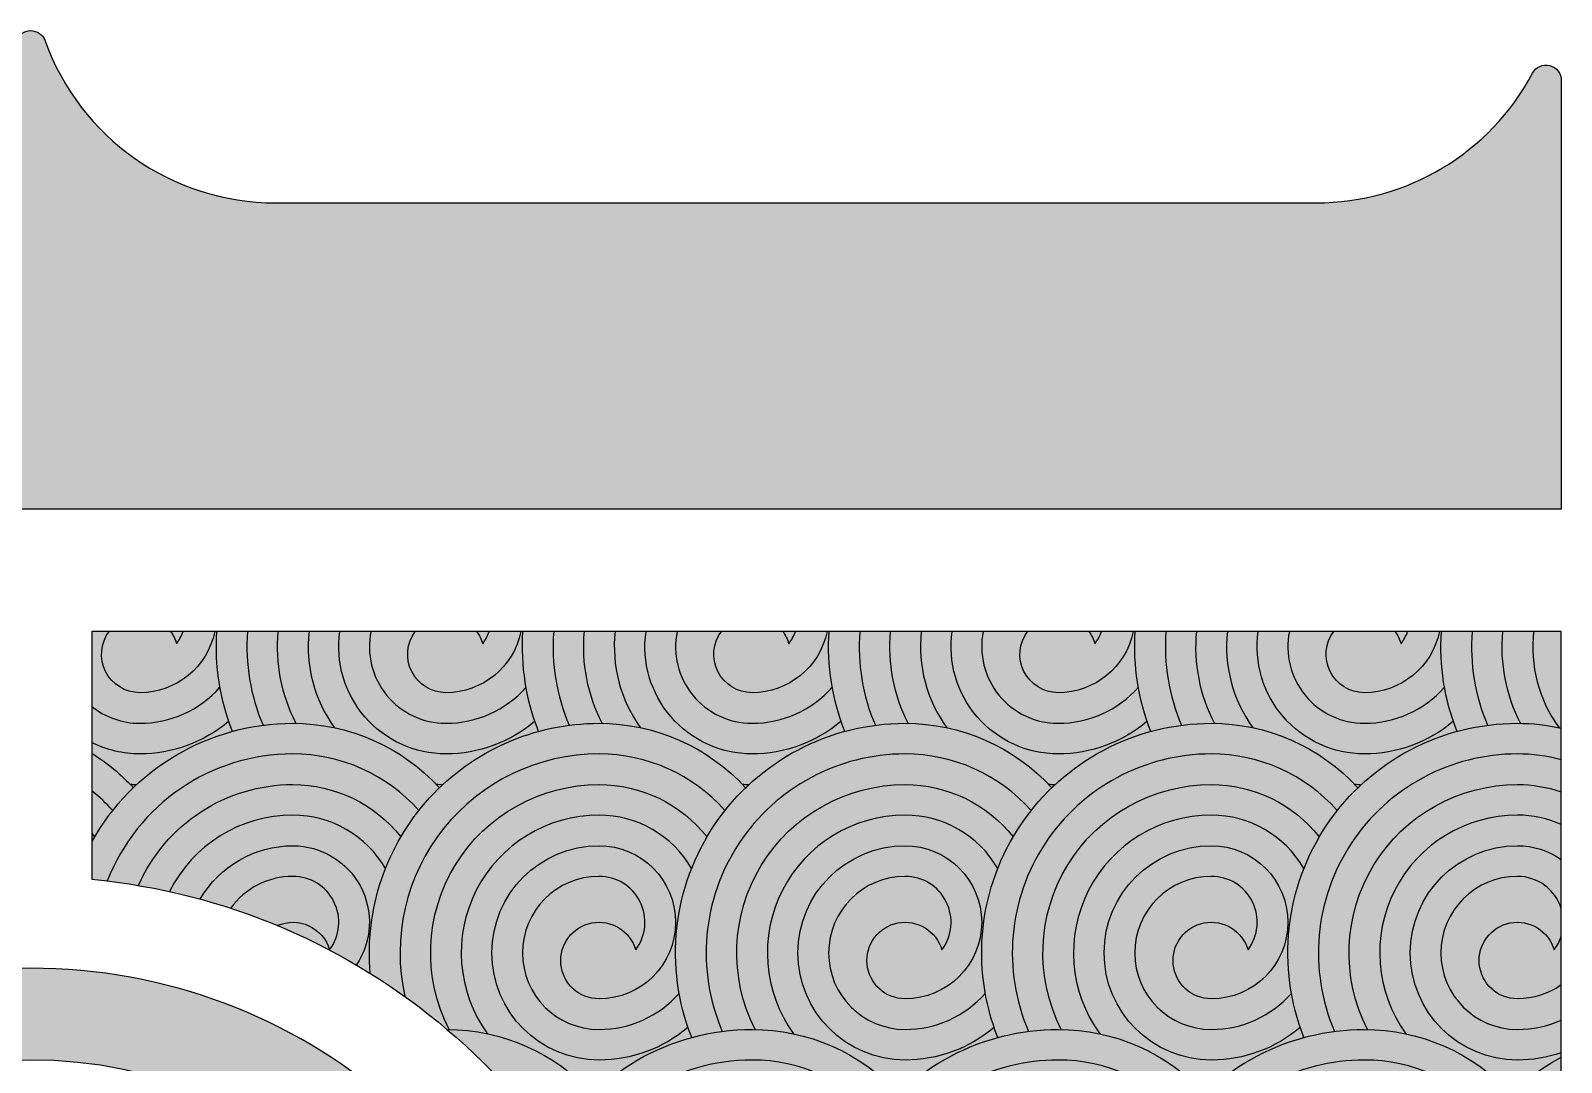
# Model space of a CAD drawing. Extents: x 46226 to 52544, y 29429 to 32275.
# Drawn here: x 46727 to 47227, y 31558 to 31895 of the extents above; entities that cross this region are included whole.
import ezdxf

# ---------------------------------------------------------------- set-up
doc = ezdxf.new("R2010")
doc.units = 0
doc.header["$LTSCALE"] = 1000
doc.header["$MEASUREMENT"] = 0

# ---------------------------------------------------------------- blocks, each defined once
blk = doc.blocks.new('dmgyxywl')
h = blk.add_hatch(color=42)
h.dxf.hatch_style = 1
edge = h.paths.add_edge_path()
edge.add_line((520, -24.48533154930192), (520, -36.29981063180094))
edge.add_arc((535.6627537302265, -5.000000000003638), 35, 243.4161362098932, 270.0000000000059)
edge.add_arc((535.6627537302338, 4.999999999996362), 44.9999999999965, 269.9999999999907, 310.231549833652)
edge.add_arc((635.6627537302193, -5.000000000043656), 74.99999999997992, 190.1626203549432, 198.9492762169941, ccw=False)
edge.add_arc((535.6627537302411, 4.999999999992724), 34.99999999999623, 270, 318.40924023331496, ccw=False)
edge.add_arc((535.6627537302338, -5.000000000003638), 25, 231.2068855710605, 270, ccw=False)
edge = h.paths.add_edge_path()
edge.add_line((545.6627537302338, 0), (525.6627537302338, 0))
edge.add_arc((535.6627537302265, -7.499999999996362), 12.5000000000043, 143.1301023541493, 270)
edge.add_arc((535.6627537302193, 4.999999999992724), 24.99999999999898, 270.0000000000167, 348.4630409672036)
edge.add_line((560.157651158057, 0), (549.8048893539599, 3.637978807091713e-12))
edge.add_arc((535.662753730212, 4.999999999970896), 15.0000000000072, 323.1301023542727, 340.5287793656488, ccw=False)
edge.add_arc((535.6627537302265, -7.499999999996362), 12.5000000000043, 16.26020470825459, 36.86989764581067)
edge = h.paths.add_edge_path()
edge.add_line((470.8553467461461, 0), (460.8296059947534, 0))
edge.add_arc((535.6627537302411, -5.000000000010914), 75.00000000000769, 176.1774462707178, 201.6246339271362)
edge.add_arc((485.6627537302338, -105.0000000000109), 75.00000000000679, 97.45561070894001, 105.2452637187024, ccw=False)
edge.add_arc((535.6627537302265, -5.000000000003638), 65.00000000000031, 175.5882742142268, 203.2267108443493, ccw=False)
h = blk.add_hatch(color=42)
h.dxf.hatch_style = 1
edge = h.paths.add_edge_path()
edge.add_line((570.8553467461461, 0), (560.8296059947534, 0))
edge.add_arc((635.6627537302411, -5.000000000010914), 75.00000000000769, 176.1774462707178, 201.6246339271362)
edge.add_arc((585.6627537302338, -105.0000000000109), 75.00000000000679, 97.45561070894001, 105.2452637187024, ccw=False)
edge.add_arc((635.6627537302265, -5.000000000003638), 65.00000000000031, 175.5882742142268, 203.2267108443493, ccw=False)
edge = h.paths.add_edge_path()
edge.add_line((590.9413941802413, 0), (580.8904979797153, 0))
edge.add_arc((635.6627537302193, -4.999999999992724), 54.99999999998902, 174.7840914295523, 207.0449473588073)
edge.add_arc((585.6627537302338, -95.00000000001091), 65.00000000000489, 77.9378990770116, 89.10593422333181, ccw=False)
edge.add_arc((635.6627537302338, -5.000000000003638), 44.99999999999861, 173.6206297915521, 215.9760102486712, ccw=False)
edge = h.paths.add_edge_path()
edge.add_line((611.1678563024034, 0), (601.0217375788488, 0))
edge.add_arc((635.6627537302265, -5.000000000003638), 35, 171.7867892982619, 270.000000000006)
edge.add_arc((635.6627537302338, 4.999999999996362), 44.9999999999965, 269.9999999999907, 310.231549833652)
edge.add_arc((735.6627537302193, -5.000000000043656), 74.99999999997992, 190.1626203549432, 198.9492762169941, ccw=False)
edge.add_arc((635.6627537302411, 4.999999999992724), 34.99999999999623, 270, 318.40924023331496, ccw=False)
edge.add_arc((635.6627537302338, -5.000000000003638), 25, 168.4630409671591, 270, ccw=False)
edge = h.paths.add_edge_path()
edge.add_line((645.6627537302338, 0), (625.6627537302411, 0))
edge.add_arc((635.6627537302265, -7.499999999996362), 12.5000000000043, 143.1301023541293, 270)
edge.add_arc((635.6627537302193, 4.999999999992724), 24.99999999999898, 270.0000000000167, 348.4630409672036)
edge.add_line((660.157651158057, 0), (649.8048893539599, 3.637978807091713e-12))
edge.add_arc((635.6627537302193, 4.999999999967258), 14.99999999999927, 323.1301023542672, 340.52877936565267, ccw=False)
edge.add_arc((635.6627537302265, -7.499999999996362), 12.5000000000043, 16.26020470825459, 36.86989764581067)
h = blk.add_hatch(color=42)
h.dxf.hatch_style = 1
edge = h.paths.add_edge_path()
edge.add_line((670.8553467461461, 0), (660.8296059947534, 0))
edge.add_arc((735.6627537302411, -5.000000000010914), 75.00000000000769, 176.1774462707178, 201.6246339271362)
edge.add_arc((685.6627537302338, -105.0000000000109), 75.00000000000679, 97.45561070894001, 105.2452637187024, ccw=False)
edge.add_arc((735.6627537302265, -5.000000000003638), 65.00000000000031, 175.5882742142268, 203.2267108443493, ccw=False)
edge = h.paths.add_edge_path()
edge.add_line((690.9413941802413, 0), (680.8904979797153, 0))
edge.add_arc((735.6627537302193, -4.999999999992724), 54.99999999998902, 174.7840914295523, 207.0449473588073)
edge.add_arc((685.6627537302338, -95.00000000001091), 65.00000000000489, 77.9378990770116, 89.10593422333181, ccw=False)
edge.add_arc((735.6627537302338, -5.000000000003638), 44.99999999999861, 173.6206297915521, 215.9760102486712, ccw=False)
edge = h.paths.add_edge_path()
edge.add_line((711.1678563024034, 0), (701.0217375788488, 0))
edge.add_arc((735.6627537302265, -5.000000000003638), 35, 171.7867892982619, 270.000000000006)
edge.add_arc((735.6627537302338, 4.999999999996362), 44.9999999999965, 269.9999999999907, 310.231549833652)
edge.add_arc((835.6627537302193, -5.000000000043656), 74.99999999997992, 190.1626203549432, 198.9492762169941, ccw=False)
edge.add_arc((735.6627537302411, 4.999999999992724), 34.99999999999623, 270, 318.40924023331496, ccw=False)
edge.add_arc((735.6627537302338, -5.000000000003638), 25, 168.4630409671591, 270, ccw=False)
edge = h.paths.add_edge_path()
edge.add_line((745.6627537302338, 0), (725.662753730292, 0))
edge.add_arc((735.6627537302265, -7.499999999996362), 12.5000000000043, 143.1301023539893, 270)
edge.add_arc((735.6627537302193, 4.999999999992724), 24.99999999999898, 270.0000000000167, 348.4630409672036)
edge.add_line((760.157651158057, 0), (749.8048893539599, 3.637978807091713e-12))
edge.add_arc((735.662753730212, 4.999999999970896), 15.0000000000072, 323.1301023542727, 340.5287793656488, ccw=False)
edge.add_arc((735.6627537302265, -7.499999999996362), 12.5000000000043, 16.26020470825459, 36.86989764581067)
h = blk.add_hatch(color=42)
h.dxf.hatch_style = 1
edge = h.paths.add_edge_path()
edge.add_line((790.9413941802413, 0), (780.8904979797153, 0))
edge.add_arc((835.6627537302193, -4.999999999992724), 54.99999999998902, 174.7840914295523, 207.0449473588073)
edge.add_arc((785.6627537302338, -95.00000000001091), 65.00000000000489, 77.9378990770116, 89.10593422333181, ccw=False)
edge.add_arc((835.6627537302338, -5.000000000003638), 44.99999999999861, 173.6206297915521, 215.9760102486712, ccw=False)
edge = h.paths.add_edge_path()
edge.add_line((770.8553467461461, 0), (760.8296059947534, 0))
edge.add_arc((835.6627537302411, -5.000000000010914), 75.00000000000769, 176.1774462707178, 201.6246339271362)
edge.add_arc((785.6627537302338, -105.0000000000109), 75.00000000000679, 97.45561070894001, 105.2452637187024, ccw=False)
edge.add_arc((835.6627537302265, -5.000000000003638), 65.00000000000031, 175.5882742142268, 203.2267108443493, ccw=False)
edge = h.paths.add_edge_path()
edge.add_line((811.1678563024034, 0), (801.0217375788488, 0))
edge.add_arc((835.6627537302265, -5.000000000003638), 35, 171.7867892982619, 270.000000000006)
edge.add_arc((835.6627537302338, 4.999999999996362), 44.9999999999965, 269.9999999999907, 310.231549833652)
edge.add_arc((935.6627537302193, -5.000000000043656), 74.99999999997992, 190.1626203549432, 198.9492762169941, ccw=False)
edge.add_arc((835.6627537302411, 4.999999999992724), 34.99999999999623, 270, 318.40924023331496, ccw=False)
edge.add_arc((835.6627537302338, -5.000000000003638), 25, 168.4630409671591, 270, ccw=False)
edge = h.paths.add_edge_path()
edge.add_line((845.6627537302338, 0), (825.662753730925, 0))
edge.add_arc((835.6627537302265, -7.499999999996362), 12.5000000000043, 143.1301023522483, 270)
edge.add_arc((835.6627537302193, 4.999999999992724), 24.99999999999898, 270.0000000000167, 348.4630409672036)
edge.add_line((860.157651158057, 0), (849.8048893539599, 3.637978807091713e-12))
edge.add_arc((835.662753730212, 4.999999999970896), 15.0000000000072, 323.1301023542727, 340.5287793656488, ccw=False)
edge.add_arc((835.6627537302265, -7.499999999996362), 12.5000000000043, 16.26020470825459, 36.86989764581067)
h = blk.add_hatch(color=42)
h.dxf.hatch_style = 1
edge = h.paths.add_edge_path()
edge.add_line((870.8553467461461, 0), (860.8296059947534, 0))
edge.add_arc((935.6627537302411, -5.000000000010914), 75.00000000000769, 176.1774462707178, 201.6246339271362)
edge.add_arc((885.6627537302338, -105.0000000000109), 75.00000000000679, 97.45561070894001, 105.2452637187024, ccw=False)
edge.add_arc((935.6627537302265, -5.000000000003638), 65.00000000000031, 175.5882742142268, 203.2267108443493, ccw=False)
edge = h.paths.add_edge_path()
edge.add_line((890.9413941802413, 0), (880.8904979797153, 0))
edge.add_arc((935.6627537302193, -4.999999999992724), 54.99999999998902, 174.7840914295523, 207.0449473588073)
edge.add_arc((885.6627537302338, -95.00000000001091), 65.00000000000489, 77.9378990770116, 89.10593422333181, ccw=False)
edge.add_arc((935.6627537302338, -5.000000000003638), 44.99999999999861, 173.6206297915521, 215.9760102486712, ccw=False)
edge = h.paths.add_edge_path()
edge.add_line((911.1678563024034, 0), (901.0217375788561, 0))
edge.add_arc((935.6627537302265, -5.000000000003638), 35, 171.7867892982602, 270.000000000006)
edge.add_arc((935.6627537302338, 4.999999999996362), 44.9999999999965, 269.9999999999907, 310.231549833652)
edge.add_arc((1035.662753730219, -5.000000000043656), 74.99999999997992, 190.1626203549432, 198.9492762169941, ccw=False)
edge.add_arc((935.6627537302411, 4.999999999992724), 34.99999999999623, 270, 318.40924023331496, ccw=False)
edge.add_arc((935.6627537302338, -5.000000000003638), 25, 168.4630409671591, 270, ccw=False)
edge = h.paths.add_edge_path()
edge.add_line((945.6627537302338, 0), (925.6627537302847, 0))
edge.add_arc((935.6627537302265, -7.499999999996362), 12.5000000000043, 143.1301023540092, 270)
edge.add_arc((935.6627537302193, 4.999999999992724), 24.99999999999898, 270.0000000000167, 348.4630409672036)
edge.add_line((960.157651158057, 0), (949.8048893539599, 3.637978807091713e-12))
edge.add_arc((935.662753730212, 4.999999999970896), 15.0000000000072, 323.1301023542727, 340.5287793656488, ccw=False)
edge.add_arc((935.6627537302265, -7.499999999996362), 12.5000000000043, 16.26020470825459, 36.86989764581067)
h = blk.add_hatch(color=42)
h.dxf.hatch_style = 1
edge = h.paths.add_edge_path()
edge.add_line((990.9413941802413, 0), (980.8904979797153, 0))
edge.add_arc((1035.662753730219, -4.999999999992724), 54.99999999998902, 174.7840914295523, 207.0449473588073)
edge.add_arc((985.6627537302338, -95.00000000001091), 65.00000000000489, 77.9378990770116, 89.10593422333181, ccw=False)
edge.add_arc((1035.662753730234, -5.000000000003638), 44.99999999999861, 173.6206297915521, 215.9760102486712, ccw=False)
edge = h.paths.add_edge_path()
edge.add_line((970.8553467461461, 0), (960.8296059947534, 0))
edge.add_arc((1035.662753730241, -5.000000000010914), 75.00000000000769, 176.1774462707178, 201.6246339271362)
edge.add_arc((985.6627537302338, -105.0000000000109), 75.00000000000679, 97.45561070894001, 105.2452637187024, ccw=False)
edge.add_arc((1035.662753730227, -5.000000000003638), 65.00000000000031, 175.5882742142268, 203.2267108443493, ccw=False)
h = blk.add_hatch(color=42)
h.dxf.hatch_style = 1
edge = h.paths.add_edge_path()
edge.add_arc((500.000000008702, -290.0000000057698), 210.0000000000016, 59.55598343426342, 67.43436355439226)
edge.add_arc((585.6627537302193, -107.5), 12.50000000000339, 16.26020470828672, 113.9639789967593, ccw=False)
edge.add_arc((585.6627537302265, -95.00000000000364), 14.99999999999855, 323.130102354156, 449.9999999999721)
edge.add_arc((585.66275372362, -105.0000000034051), 25.00000000340372, 89.99999998484219, 144.3434817684054)
edge.add_arc((499.9999999932406, -289.9999999984757), 209.9999999999798, 71.86912602943794, 74.70694838524285)
edge.add_arc((585.6627537302338, -104.9999999999964), 34.99999999999508, 90.00000000001188, 149.8793717876208, ccw=False)
edge.add_arc((585.6627537302265, -95.00000000000364), 25, -33.92815007306149, 90, ccw=False)
edge = h.paths.add_edge_path()
edge.add_arc((499.999999993197, -289.9999999992251), 210.0000000000016, 77.5226184945448, 80.33331658209609)
edge.add_arc((585.6627537302193, -104.9999999999927), 54.99999999998902, 89.99999999991661, 156.4010558323219, ccw=False)
edge.add_arc((585.6627537302338, -95.00000000001091), 45.00000000000598, 38.34726389134528, 89.99999999991661, ccw=False)
edge.add_arc((685.6627537302629, -105.0000000000146), 75.00000000002514, 149.6295375079852, 158.4161933700318)
edge.add_arc((585.6627537302338, -95.00000000000728), 35.00000000000311, 30.16957349167917, 89.99999999998808)
edge.add_arc((585.6627537302338, -105.0000000000036), 44.99999999999861, 89.99999999999073, 153.5552066962485)
edge = h.paths.add_edge_path()
edge.add_line((520, -68.75910083121562), (520, -80.95455039709486))
edge.add_arc((500.0000000002692, -290.0000000007931), 210.0000000000017, 83.14655482425991, 84.53497620016799, ccw=False)
edge.add_arc((585.6627537302265, -105.0000000000036), 65.00000000000031, 90.00000000001279, 158.8057906727662, ccw=False)
edge.add_arc((585.6627537302265, -95.00000000000728), 55.00000000000279, 41.56798078502362, 90.00000000001518, ccw=False)
edge.add_arc((685.6627537302193, -105.0000000000437), 75.00000000001478, 134.0065524864345, 141.6907281251619, ccw=False)
edge.add_arc((585.6627537302265, -95.00000000000728), 65.00000000000321, 42.53726890509537, 90.00000000011543)
edge.add_arc((585.6627537302411, -105.0000000000109), 75.00000000000769, 90.00000000011117, 151.1046069358906)
h = blk.add_hatch(color=42)
h.dxf.hatch_style = 1
h.paths.add_polyline_path([(685.6627537302993, -50.00000000000364, 0.5602845657230627), (636.6769980177487, -130.0079134930675, -0.04876835376769231), (649.2459174151008, -131.4350909360401, -0.6126568142648919), (685.6627537302411, -60.00000000000364, -0.2671563228269033), (715.921716911238, -77.41036819001965, -0.03835781439933054), (720.9546715903416, -67.08082139898397, 0.2292727617895306)], flags=17)
h.paths.add_polyline_path([(685.6627537302338, -70.00000000000364, 1), (685.6627537302265, -140.0000000000036, 0.1773689056997282), (714.7272715136933, -129.3548221653837, -0.03835781439934827), (711.8394341135936, -118.2331961664277, -0.2144235957345806), (685.6627537302411, -130.0000000000036, -1), (685.6627537302265, -80.00000000000364, -0.6180339887500126), (697.6627537302338, -104.0000000000073, 2.000000000000271), (685.6627537302265, -120.0000000000036, 1)])
edge = h.paths.add_edge_path()
edge.add_arc((500.0000000073123, -290.0000000058681), 210.0000000000017, 54.40083085174096, 58.10272278255775)
edge.add_arc((685.6627537302411, -105.0000000000109), 75.00000000000769, 90.00000000011107, 185.1334411917448, ccw=False)
edge.add_arc((685.6627537302265, -95.00000000000728), 65.00000000000321, 42.53726890509529, 90.00000000011539, ccw=False)
edge.add_arc((785.6627537302193, -105.0000000000437), 75.00000000001478, 134.0065524864345, 141.6907281251619)
edge.add_arc((685.6627537302265, -95.00000000000728), 55.00000000000279, 41.56798078502355, 90.00000000001515)
edge.add_arc((685.6627537302265, -105.0000000000036), 65.00000000000031, 90.00000000001283, 192.6612070448869)
h = blk.add_hatch(color=42)
h.dxf.hatch_style = 1
h.paths.add_polyline_path([(785.6627537300956, -30.00000000000364, 0.5296103715122856), (715.941394180234, -132.6393202250074, -0.03400186756233257), (725.9309005918622, -130.6340734308214, -0.5385948708638986), (785.662753730212, -40.00000000000364, -0.2145275598044311), (826.8120488795903, -58.50704850644979, -0.03354111080086578), (833.5572063761792, -51.05547354056398, 0.2101075844913805)])
h.paths.add_polyline_path([(785.6627537302993, -50.00000000000364, 0.5602845657230627), (736.6769980177487, -130.0079134930675, -0.04876835376769231), (749.2459174151008, -131.4350909360401, -0.6126568142648919), (785.6627537302411, -60.00000000000364, -0.2671563228269033), (815.921716911238, -77.41036819001965, -0.03835781439933054), (820.9546715903416, -67.08082139898397, 0.2292727617895306)], flags=17)
h.paths.add_polyline_path([(785.6627537302338, -70.00000000000364, 1), (785.6627537302265, -140.0000000000036, 0.1773689056997282), (814.7272715136933, -129.3548221653837, -0.03835781439934827), (811.8394341135936, -118.2331961664277, -0.2144235957345806), (785.6627537302411, -130.0000000000036, -1), (785.6627537302265, -80.00000000000364, -0.6180339887500126), (797.6627537302338, -104.0000000000073, 2.000000000000271), (785.6627537302265, -120.0000000000036, 1)])
h = blk.add_hatch(color=42)
h.dxf.hatch_style = 1
h.paths.add_polyline_path([(885.6627537300956, -30.00000000000364, 0.5296103715122856), (815.941394180234, -132.6393202250074, -0.03400186756233257), (825.9309005918622, -130.6340734308214, -0.5385948708638986), (885.662753730212, -40.00000000000364, -0.2145275598044311), (926.8120488795903, -58.50704850644979, -0.03354111080086578), (933.5572063761792, -51.05547354056398, 0.2101075844913805)])
h.paths.add_polyline_path([(885.6627537302993, -50.00000000000364, 0.5602845657230627), (836.6769980177487, -130.0079134930675, -0.04876835376769231), (849.2459174151008, -131.4350909360401, -0.6126568142648919), (885.6627537302411, -60.00000000000364, -0.2671563228269033), (915.921716911238, -77.41036819001965, -0.03835781439933054), (920.9546715903416, -67.08082139898397, 0.2292727617895306)], flags=17)
h.paths.add_polyline_path([(885.6627537302338, -70.00000000000364, 1), (885.6627537302265, -140.0000000000036, 0.1773689056997282), (914.7272715136933, -129.3548221653837, -0.03835781439934827), (911.8394341135936, -118.2331961664277, -0.2144235957345806), (885.6627537302411, -130.0000000000036, -1), (885.6627537302265, -80.00000000000364, -0.6180339887500126), (897.6627537302338, -104.0000000000073, 2.000000000000271), (885.6627537302265, -120.0000000000036, 1)])
h = blk.add_hatch(color=42)
h.dxf.hatch_style = 1
edge = h.paths.add_edge_path()
edge.add_line((1000, -41.90156904955438), (1000, -31.60091980635843))
edge.add_arc((985.6627537302265, -95.00000000000728), 65.00000000000321, 77.25730859235688, 90.00000000011543)
edge.add_arc((985.6627537302411, -105.0000000000109), 75.00000000000769, 90.00000000011117, 201.6246339271363)
edge.add_arc((935.6627537302338, -205.0000000000109), 75.00000000000679, 97.45561070894001, 105.2452637187024, ccw=False)
edge.add_arc((985.6627537302265, -105.0000000000036), 65.00000000000031, 90.00000000001279, 203.2267108443493, ccw=False)
edge.add_arc((985.6627537302265, -95.00000000000728), 55.00000000000279, 74.88975112758868, 90.00000000001518, ccw=False)
edge = h.paths.add_edge_path()
edge.add_line((1000, -63.07127673395371), (1000, -52.34506629474708))
edge.add_arc((985.6627537302338, -95.00000000001091), 45.00000000000598, 71.4213892684588, 89.99999999991662)
edge.add_arc((985.6627537302193, -104.9999999999927), 54.99999999998902, 89.99999999991662, 207.0449473588073)
edge.add_arc((935.6627537302338, -195.0000000000109), 65.00000000000489, 77.9378990770116, 89.10593422333181, ccw=False)
edge.add_arc((985.6627537302338, -105.0000000000036), 44.99999999999861, 89.99999999999068, 215.9760102486712, ccw=False)
edge.add_arc((985.6627537302338, -95.00000000000728), 35.00000000000311, 65.81805369536829, 89.99999999998812, ccw=False)
edge = h.paths.add_edge_path()
edge.add_line((1000, -90.5905363818274), (1000, -74.51968336671416))
edge.add_arc((985.6627537302265, -95.00000000000364), 25, 55.00605602297474, 89.99999999999166)
edge.add_arc((985.6627537302265, -105.0000000000036), 34.99999999999818, 89.99999999999405, 270.000000000006)
edge.add_arc((985.6627537302338, -95.00000000000364), 44.99999999999679, 269.9999999999907, 288.5786107315442)
edge.add_line((1000, -137.6549337052602), (1000, -126.9287232660572))
edge.add_arc((985.6627537302338, -94.99999999998909), 35.00000000001661, 270, 294.1819463046219, ccw=False)
edge.add_arc((985.6627537302265, -105.0000000000036), 25.00000000000182, 89.99999999999159, 270.00000000000836, ccw=False)
edge.add_arc((985.6627537302265, -95.00000000000728), 15.00000000000582, 17.0954391381606, 90, ccw=False)
edge = h.paths.add_edge_path()
edge.add_line((1000, -115.4803166332931), (1000, -99.40946361818715))
edge.add_arc((985.6627537302265, -95.00000000000728), 15.00000000000582, 323.13010235417266, 342.90456086183946, ccw=False)
edge.add_arc((985.6627537302265, -107.4999999999964), 12.5000000000043, 16.26020470825459, 270)
edge.add_arc((985.6627537302265, -95.00000000000364), 25, 270.0000000000084, 304.993943977042)
h = blk.add_hatch(color=42)
h.dxf.hatch_style = 1
edge = h.paths.add_edge_path()
edge.add_line((520, -65.91471989804268), (520, -68.75910083122653))
edge.add_arc((585.6627537302629, -105.0000000000146), 75.00000000002514, 149.6295375079852, 151.1046069359036, ccw=False)
edge.add_arc((485.6627537302338, -95.00000000001091), 45.00000000000598, 38.34726389134529, 40.26618536622761)
edge = h.paths.add_edge_path()
edge.add_line((520, -39.80984219438687), (520, -52.03543880581128))
edge.add_arc((485.6627537302265, -95.00000000000728), 55.00000000000279, 41.56798078502362, 51.368177072690514, ccw=False)
edge.add_arc((585.6627537302193, -105.0000000000437), 75.00000000001478, 134.0065524864345, 141.6907281251619, ccw=False)
edge.add_arc((485.6627537302265, -95.00000000000728), 65.00000000000321, 42.53726890509537, 58.11167526656568)
edge = h.paths.add_edge_path()
edge.add_arc((500.0000000033469, -290.0000000004547), 210.000000000002, 95.95165489263213, 101.7067871265168)
edge.add_arc((485.6627537302265, -105.0000000000036), 34.99999999999803, 99.31098158897152, 143.8799969252642, ccw=False)
edge.add_line((479.9999999999927, -70.46113464239897), (480, -80.64977987387829))
edge.add_arc((485.6627537302265, -105.0000000000036), 24.99999999999995, 103.0916962690917, 107.3075086406128)
edge = h.paths.add_edge_path()
edge.add_arc((500.0000000045547, -289.999999999578), 210.000000000002, 105.41444384609, 108.7693345910207)
edge.add_arc((485.6627537302193, -104.9999999999927), 54.99999999999028, 95.9095976573887, 165.4336678768395, ccw=False)
edge.add_line((480, -50.29229286297414), (480, -60.3577193661622))
edge.add_arc((485.6627537302338, -105.0000000000036), 44.99999999999797, 97.22920791291165, 157.1892698107822)
edge = h.paths.add_edge_path()
edge.add_arc((500.0000000133587, -289.9999999954744), 210.000000000002, 111.9814215469606, 115.1239752459834)
edge.add_arc((485.6627537302411, -105.0000000000109), 75.0000000000074, 94.330146041548, 176.0762560798027, ccw=False)
edge.add_line((480, -30.21408407868512), (480, -40.247137359107))
edge.add_arc((485.6627537302265, -105.0000000000036), 64.9999999999989, 94.9979033307138, 171.387242273599)
h = blk.add_hatch(color=42)
h.dxf.hatch_style = 1
edge = h.paths.add_edge_path()
edge.add_arc((500.000000020751, -290.0000000294167), 210.0000000000017, 35.64849285964051, 37.28611199447985)
edge.add_arc((635.6627537302338, -195.0000000000109), 45.00000000000598, 38.34726389134528, 45.71986724097951, ccw=False)
edge.add_arc((735.6627537302629, -205.0000000000146), 75.00000000002514, 149.6295375079852, 150.0967249232945)
edge = h.paths.add_edge_path()
edge.add_arc((500.0000000049113, -290.0000000054824), 210.0000000000017, 44.99506511750442, 49.63200249693401)
edge.add_arc((635.6627537302265, -195.0000000000073), 65.00000000000321, 42.53726890509529, 89.6887683022565, ccw=False)
edge.add_arc((735.6627537302193, -205.0000000000437), 75.00000000001478, 134.0065524864345, 141.6907281251619)
edge.add_arc((635.6627537302265, -195.0000000000073), 55.00000000000279, 41.56798078502358, 76.4968240853495)
h = blk.add_hatch(color=42)
h.dxf.hatch_style = 1
h.paths.add_polyline_path([(735.6627537302338, -170.0000000000036, 1), (735.6627537302265, -240.0000000000036, 0.1773689056997282), (764.7272715136933, -229.3548221653837, -0.03835781439934827), (761.8394341135936, -218.2331961664277, -0.2144235957345806), (735.6627537302411, -230.0000000000036, -1), (735.6627537302265, -180.0000000000036, -0.6180339887500126), (747.6627537302338, -204.0000000000073, 2.000000000000271), (735.6627537302265, -220.0000000000036, 1)])
edge = h.paths.add_edge_path()
edge.add_arc((500.0000000049404, -290.0000000110595), 210.0000000000017, 24.7228452874055, 29.13300855860568)
edge.add_arc((735.6627537302193, -204.9999999999927), 54.99999999998902, 89.99999999991661, 161.7367104724623, ccw=False)
edge.add_arc((735.6627537302338, -195.0000000000109), 45.00000000000598, 38.34726389134528, 89.99999999991661, ccw=False)
edge.add_arc((835.6627537302629, -205.0000000000146), 75.00000000002514, 149.6295375079852, 158.4161933700318)
edge.add_arc((735.6627537302338, -195.0000000000073), 35.00000000000311, 30.16957349167917, 89.99999999998808)
edge.add_arc((735.6627537302338, -205.0000000000036), 44.99999999999861, 89.99999999999073, 176.3967128065285)
edge = h.paths.add_edge_path()
edge.add_arc((499.9999999978681, -289.9999999971042), 210.0000000000017, 32.55491836429134, 35.64849284790681)
edge.add_arc((735.6627537302411, -205.0000000000109), 75.00000000000769, 90.00000000011107, 150.0967249242016, ccw=False)
edge.add_arc((735.6627537302265, -195.0000000000073), 65.00000000000321, 42.53726890509529, 90.00000000011539, ccw=False)
edge.add_arc((835.6627537302193, -205.0000000000437), 75.00000000001478, 134.0065524864345, 141.6907281251619)
edge.add_arc((735.6627537302265, -195.0000000000073), 55.00000000000279, 41.56798078502355, 90.00000000001515)
edge.add_arc((735.6627537302265, -205.0000000000036), 65.00000000000031, 90.00000000001283, 154.4810446940564)
h = blk.add_hatch(color=42)
h.dxf.hatch_style = 1
h.paths.add_polyline_path([(835.6627537300956, -130.0000000000036, 0.5296103715122856), (765.941394180234, -232.6393202250074, -0.03400186756233257), (775.9309005918622, -230.6340734308214, -0.5385948708638986), (835.662753730212, -140.0000000000036, -0.2145275598044311), (876.8120488795903, -158.5070485064498, -0.03354111080086578), (883.5572063761792, -151.055473540564, 0.2101075844913805)])
h.paths.add_polyline_path([(835.6627537302993, -150.0000000000036, 0.5602845657230627), (786.6769980177487, -230.0079134930675, -0.04876835376769231), (799.2459174151008, -231.4350909360401, -0.6126568142648919), (835.6627537302411, -160.0000000000036, -0.2671563228269033), (865.921716911238, -177.4103681900197, -0.03835781439933054), (870.9546715903416, -167.080821398984, 0.2292727617895306)], flags=17)
h.paths.add_polyline_path([(835.6627537302338, -170.0000000000036, 1), (835.6627537302265, -240.0000000000036, 0.1773689056997282), (864.7272715136933, -229.3548221653837, -0.03835781439934827), (861.8394341135936, -218.2331961664277, -0.2144235957345806), (835.6627537302411, -230.0000000000036, -1), (835.6627537302265, -180.0000000000036, -0.6180339887500126), (847.6627537302338, -204.0000000000073, 2.000000000000271), (835.6627537302265, -220.0000000000036, 1)])
h = blk.add_hatch(color=42)
h.dxf.hatch_style = 1
h.paths.add_polyline_path([(935.6627537300956, -130.0000000000036, 0.5296103715122856), (865.941394180234, -232.6393202250074, -0.03400186756233257), (875.9309005918622, -230.6340734308214, -0.5385948708638986), (935.662753730212, -140.0000000000036, -0.2145275598044311), (976.8120488795903, -158.5070485064498, -0.03354111080086578), (983.5572063761792, -151.055473540564, 0.2101075844913805)])
h.paths.add_polyline_path([(935.6627537302993, -150.0000000000036, 0.5602845657230627), (886.6769980177487, -230.0079134930675, -0.04876835376769231), (899.2459174151008, -231.4350909360401, -0.6126568142648919), (935.6627537302411, -160.0000000000036, -0.2671563228269033), (965.921716911238, -177.4103681900197, -0.03835781439933054), (970.9546715903416, -167.080821398984, 0.2292727617895306)], flags=17)
h.paths.add_polyline_path([(935.6627537302338, -170.0000000000036, 1), (935.6627537302265, -240.0000000000036, 0.1773689056997282), (964.7272715136933, -229.3548221653837, -0.03835781439934827), (961.8394341135936, -218.2331961664277, -0.2144235957345806), (935.6627537302411, -230.0000000000036, -1), (935.6627537302265, -180.0000000000036, -0.6180339887500126), (947.6627537302338, -204.0000000000073, 2.000000000000271), (935.6627537302265, -220.0000000000036, 1)])
h = blk.add_hatch(color=42)
h.dxf.hatch_style = 1
edge = h.paths.add_edge_path()
edge.add_line((1000, -150.6569415989798), (1000, -139.0214580611537))
edge.add_arc((1035.662753730241, -205.0000000000109), 75.00000000000769, 118.3921303085559, 201.6246339271363)
edge.add_arc((985.6627537302338, -305.0000000000109), 75.00000000000679, 97.45561070894001, 105.2452637187024, ccw=False)
edge.add_arc((1035.662753730227, -205.0000000000036), 65.00000000000031, 123.27497763865821, 203.2267108443493, ccw=False)
edge = h.paths.add_edge_path()
edge.add_line((1000, -177.5560936385446), (1000, -163.1291509952607))
edge.add_arc((1035.662753730219, -204.9999999999927), 54.99999999998902, 130.4221084661318, 207.0449473588073)
edge.add_arc((985.6627537302338, -295.0000000000109), 65.00000000000489, 77.9378990770116, 89.10593422333181, ccw=False)
edge.add_arc((1035.662753730234, -205.0000000000036), 44.99999999999861, 142.4202877184923, 215.9760102486712, ccw=False)
at = {"color": 42}
for points in [[(560.1576511580643, 0, -0.35639395869267), (535.6627537302338, -20.00000000000364, -0.6180339887498948), (525.6627537302265, 0, -0.6180339887498948)], [(545.6627537302411, 0, -0.09016994374951424), (547.6627537302338, -4.000000000007276, 0.07606222780062652), (549.8048893539672, 0)], [(565.941394180234, -32.6393202250074, -0.1114928637692488), (560.8296059947534, 0, -0.1114928637692488)], [(570.8553467461461, 0, 0.1211834676604671), (575.9309005918622, -30.63407343082145)], [(590.941394180234, 0, 0.186943412418457), (599.2459174150936, -31.43509093603643)], [(664.7272715136933, -29.35482216538367, -0.1773689056996873), (635.6627537302338, -40.00000000000364, -0.4568502517478942), (601.0217375788561, 0, -0.4568502517478942)], [(611.1678563024034, 0, 0.4744978678081177), (635.6627537302338, -30.00000000000364, 0.2144235957345824), (661.8394341135863, -18.23319616642766)], [(660.1576511580643, 0, -0.35639395869267), (635.6627537302338, -20.00000000000364, -0.6180339887498948), (625.6627537302265, 0, -0.6180339887498948)], [(645.6627537302411, 0, -0.09016994374951424), (647.6627537302338, -4.000000000007276, 0.07606222780062652), (649.8048893539672, 0)], [(665.941394180234, -32.6393202250074, -0.1114928637692488), (660.8296059947534, 0, -0.1114928637692488)], [(670.8553467461461, 0, 0.1211834676604671), (675.9309005918622, -30.63407343082145)], [(690.941394180234, 0, 0.186943412418457), (699.2459174150936, -31.43509093603643)], [(764.7272715136933, -29.35482216538367, -0.1773689056996873), (735.6627537302338, -40.00000000000364, -0.4568502517478942), (701.0217375788561, 0, -0.4568502517478942)], [(711.1678563024034, 0, 0.4744978678081177), (735.6627537302338, -30.00000000000364, 0.2144235957345824), (761.8394341135863, -18.23319616642766)], [(760.1576511580643, 0, -0.35639395869267), (735.6627537302338, -20.00000000000364, -0.6180339887498948), (725.6627537302265, 0, -0.6180339887498948)], [(745.6627537302411, 0, -0.09016994374951424), (747.6627537302338, -4.000000000007276, 0.07606222780062652), (749.8048893539672, 0)], [(765.941394180234, -32.6393202250074, -0.1114928637692488), (760.8296059947534, 0, -0.1114928637692488)], [(770.8553467461461, 0, 0.1211834676604671), (775.9309005918622, -30.63407343082145)], [(790.941394180234, 0, 0.186943412418457), (799.2459174150936, -31.43509093603643)], [(864.7272715136933, -29.35482216538367, -0.1773689056996873), (835.6627537302338, -40.00000000000364, -0.4568502517478942), (801.0217375788561, 0, -0.4568502517478942)], [(811.1678563024034, 0, 0.4744978678081177), (835.6627537302338, -30.00000000000364, 0.2144235957345824), (861.8394341135863, -18.23319616642766)], [(860.1576511580643, 0, -0.35639395869267), (835.6627537302338, -20.00000000000364, -0.6180339887498948), (825.6627537302265, 0, -0.6180339887498948)], [(845.6627537302411, 0, -0.09016994374951424), (847.6627537302338, -4.000000000007276, 0.07606222780062652), (849.8048893539672, 0)], [(865.941394180234, -32.6393202250074, -0.1114928637692488), (860.8296059947534, 0, -0.1114928637692488)], [(870.8553467461461, 0, 0.1211834676604671), (875.9309005918622, -30.63407343082145)], [(890.941394180234, 0, 0.186943412418457), (899.2459174150936, -31.43509093603643)], [(964.7272715136933, -29.35482216538367, -0.1773689056996873), (935.6627537302338, -40.00000000000364, -0.4568502517478942), (901.0217375788561, 0, -0.4568502517478942)], [(911.1678563024034, 0, 0.4744978678081177), (935.6627537302338, -30.00000000000364, 0.2144235957345824), (961.8394341135863, -18.23319616642766)], [(960.1576511580643, 0, -0.35639395869267), (935.6627537302338, -20.00000000000364, -0.6180339887498948), (925.6627537302265, 0, -0.6180339887498948)], [(945.6627537302411, 0, -0.09016994374951424), (947.6627537302338, -4.000000000007276, 0.07606222780062652), (949.8048893539672, 0)], [(965.941394180234, -32.6393202250074, -0.1114928637692488), (960.8296059947534, 0, -0.1114928637692488)], [(970.8553467461461, 0, 0.1211834676604671), (975.9309005918622, -30.63407343082145)], [(586.6769980177487, -30.00791349306746, -0.141701700998794), (580.8904979797153, 0, -0.141701700998794)], [(686.6769980177487, -30.00791349306746, -0.141701700998794), (680.8904979797153, 0, -0.141701700998794)], [(786.6769980177487, -30.00791349306746, -0.141701700998794), (780.8904979797153, 0, -0.141701700998794)], [(886.6769980177487, -30.00791349306746, -0.141701700998794), (880.8904979797153, 0, -0.141701700998794)], [(986.6769980177487, -30.00791349306746, -0.141701700998794), (980.8904979797153, 0, -0.141701700998794)], [(990.941394180234, 0, 0.186943412418457), (999.2459174150936, -31.43509093603643)], [(520, -24.48533154930192, 0.170902208705173), (535.6627537302338, -30.00000000000364, 0.2144235957345824), (561.8394341135863, -18.23319616642766)], [(564.7272715136933, -29.35482216538367, -0.1773689056996873), (535.6627537302338, -40.00000000000364, -0.1165170205905609), (520, -36.2998106317973, -0.1165170205905609)], [(520, -68.75910083121562, -0.2731217125107169), (585.6627537302338, -30.00000000000364, -0.2101075844907978), (633.557206376172, -51.0554735405567)], [(610.9635778443044, -111.7106722437966, -0.4407056845233122), (685.6627537302338, -30.00000000000364, -0.2101075844907978), (733.557206376172, -51.0554735405567)], [(715.941394180234, -132.6393202250074, -0.5296103715128742), (785.6627537302338, -30.00000000000364, -0.2101075844907978), (833.557206376172, -51.0554735405567, -0.2101075844907978)], [(815.941394180234, -132.6393202250074, -0.5296103715128742), (885.6627537302338, -30.00000000000364, -0.2101075844907978), (933.557206376172, -51.0554735405567, -0.2101075844907978)], [(915.941394180234, -132.6393202250074, -0.5296103715129522), (985.6627537302338, -30.00000000000364, -0.05565784578429536), (1000, -31.60091980636207, -0.05565784578429536)], [(520, -39.80984219438687, -0.06806096922431498), (533.557206376172, -51.0554735405567)], [(626.8120488795903, -58.50704850644979, 0.2145275598043499), (585.6627537302338, -40.00000000000364, 0.3095793973919054), (525.0593313370628, -81.50052778813915, 0.3095793973919054)], [(726.8120488795903, -58.50704850644979, 0.2145275598043499), (685.6627537302338, -40.00000000000364, 0.4805218501150881), (622.2433476509832, -119.2470675072727, 0.4805218501150881)], [(826.8120488795903, -58.50704850644979, 0.2145275598043432), (785.6627537302338, -40.00000000000364, 0.5385948708639797), (725.9309005918622, -130.6340734308214)], [(926.8120488795903, -58.50704850644979, 0.2145275598043432), (885.6627537302338, -40.00000000000364, 0.5385948708639797), (825.9309005918622, -130.6340734308214)], [(1000, -41.90156904955438, 0.06602659611145333), (985.6627537302338, -40.00000000000364, 0.5385948708639797), (925.9309005918622, -130.6340734308214)], [(532.4569485359389, -49.88566378095129, 0.01238804775090993), (534.6840423793474, -49.9893556754505, 0.01238804775090993)], [(535.2623978484553, -82.9817319711401, -0.2981179639496416), (585.6627537302338, -50.00000000000364, -0.2292727617898945), (620.9546715903343, -67.08082139898033)], [(636.6769980177487, -130.0079134930675, -0.5602845657226486), (685.6627537302338, -50.00000000000364, -0.2292727617898945), (720.9546715903343, -67.08082139898033, -0.2292727617898945)], [(632.4569485359389, -49.88566378095129, 0.01238804775090993), (634.6840423793474, -49.9893556754505, 0.01238804775090993)], [(736.6769980177487, -130.0079134930675, -0.5602845657226486), (785.6627537302338, -50.00000000000364, -0.2292727617898945), (820.9546715903343, -67.08082139898033, -0.2292727617898945)], [(732.4569485359389, -49.88566378095129, 0.01238804775090993), (734.6840423793474, -49.9893556754505, 0.01238804775090993)], [(836.6769980177487, -130.0079134930675, -0.5602845657226486), (885.6627537302338, -50.00000000000364, -0.2292727617898945), (920.9546715903343, -67.08082139898033, -0.2292727617898945)], [(832.4569485359389, -49.88566378095129, 0.01238804775090993), (834.6840423793474, -49.9893556754505, 0.01238804775090993)], [(936.6769980177487, -130.0079134930675, -0.5602845657225167), (985.6627537302338, -50.00000000000364, -0.08124252033361139), (1000, -52.34506629474345, -0.08124252033361139)], [(932.4569485359389, -49.88566378095129, 0.01238804775090993), (934.6840423793474, -49.9893556754505, 0.01238804775090993)], [(526.8120488795903, -58.50704850644979, 0.0427875058655624), (520, -52.03543880581492, 0.0427875058655624)], [(615.921716911238, -77.41036819001602, 0.2671563228269722), (585.6627537302338, -60.00000000000364, 0.284646198087289), (545.3713793587958, -84.95991139589387, 0.284646198087289)], [(715.921716911238, -77.41036819001602, 0.2671563228269426), (685.6627537302338, -60.00000000000364, 0.6126568142647957), (649.2459174150936, -131.4350909360364)], [(815.921716911238, -77.41036819001602, 0.2671563228269426), (785.6627537302338, -60.00000000000364, 0.6126568142647957), (749.2459174150936, -131.4350909360364)], [(915.921716911238, -77.41036819001602, 0.2671563228269426), (885.6627537302338, -60.00000000000364, 0.6126568142647957), (849.2459174150936, -131.4350909360364)], [(1000, -63.07127673395371, 0.1059069629637449), (985.6627537302338, -60.00000000000364, 0.6126568142647957), (949.2459174150936, -131.4350909360364)], [(520, -65.91471989804268, -0.00837307012162298), (520.9546715903343, -67.08082139898033)], [(555.3887755382893, -87.4362235144763, -0.2673851425594511), (585.6627537302338, -70.00000000000364, -0.6004340093247046), (606.4062076893533, -108.9538209049024, -0.6004340093247046)], [(714.7272715136933, -129.3548221653837, -0.1773689056996906), (685.6627537302338, -140.0000000000036, -1), (685.6627537302338, -70.00000000000364, -1), (685.6627537302338, -120.0000000000036, -2.000000000000667), (697.6627537302338, -104.0000000000073, 0.6180339887498865), (685.6627537302338, -80.00000000000364, 1), (685.6627537302338, -130.0000000000036, 0.2144235957345824), (711.8394341135863, -118.2331961664277)], [(814.7272715136933, -129.3548221653837, -0.1773689056996906), (785.6627537302338, -140.0000000000036, -1), (785.6627537302338, -70.00000000000364, -1), (785.6627537302338, -120.0000000000036, -2.000000000000667), (797.6627537302338, -104.0000000000073, 0.6180339887498865), (785.6627537302338, -80.00000000000364, 1), (785.6627537302338, -130.0000000000036, 0.2144235957345824), (811.8394341135863, -118.2331961664277)], [(914.7272715136933, -129.3548221653837, -0.1773689056996906), (885.6627537302338, -140.0000000000036, -1), (885.6627537302338, -70.00000000000364, -1), (885.6627537302338, -120.0000000000036, -2.000000000000667), (897.6627537302338, -104.0000000000073, 0.6180339887498865), (885.6627537302338, -80.00000000000364, 1), (885.6627537302338, -130.0000000000036, 0.2144235957345824), (911.8394341135863, -118.2331961664277)], [(1000, -137.6549337052638, -0.08124252033360373), (985.6627537302338, -140.0000000000036, -1), (985.6627537302338, -70.00000000000364, -0.153887670797803), (1000, -74.51968336670689, -0.153887670797803)], [(580.585725853045, -96.0774876697651, -0.4541662044348843), (597.6627537302338, -104.0000000000073, 0.6180339887498865), (585.6627537302338, -80.00000000000364, 0.2416644358554174), (565.3496001667081, -90.4268811744223)], [(1000, -90.59053638181285, 0.329288897819414), (985.6627537302338, -80.00000000000364, 1), (985.6627537302338, -130.0000000000036, 0.1059069629637611), (1000, -126.9287232660499)], [(1000, -115.4803166333004, -0.1538876707978201), (985.6627537302338, -120.0000000000036, -2.000000000000667), (997.6627537302338, -104.0000000000073, 0.08649710552403335), (1000, -99.40946361819442, 0.08649710552403335)], [(636.0158331557177, -130.0009589692381, -0.2086900342412115), (683.557206376172, -151.0554735405567)], [(670.6476347150892, -167.6097031377649, -0.2684015869767544), (735.6627537302338, -130.0000000000036, -0.2101075844907978), (783.557206376172, -151.0554735405567)], [(765.941394180234, -232.6393202250074, -0.5296103715128742), (835.6627537302338, -130.0000000000036, -0.2101075844907978), (883.557206376172, -151.0554735405567, -0.2101075844907978)], [(865.941394180234, -232.6393202250074, -0.5296103715128742), (935.6627537302338, -130.0000000000036, -0.2101075844907978), (983.557206376172, -151.0554735405567, -0.2101075844907978)], [(776.8120488795903, -158.5070485064498, 0.2145275598043499), (735.6627537302338, -140.0000000000036, 0.2890182925968576), (677.0039712166035, -176.9973709445148, 0.2890182925968576)], [(876.8120488795903, -158.5070485064498, 0.2145275598043432), (835.6627537302338, -140.0000000000036, 0.5385948708639797), (775.9309005918622, -230.6340734308214)], [(976.8120488795903, -158.5070485064498, 0.2145275598043432), (935.6627537302338, -140.0000000000036, 0.5385948708639797), (875.9309005918622, -230.6340734308214)], [(965.941394180234, -232.6393202250074, -0.3800266627641523), (1000, -139.0214580611573, -0.3800266627641523)]]:
    blk.add_lwpolyline(points, format="xyb", dxfattribs=at)

msp = doc.modelspace()

# ---------------------------------------------------------------- hatches: boundary and pattern name
h = msp.add_hatch(color=254)
h.dxf.hatch_style = 1
h.paths.add_polyline_path([(47217.77454422304, 31881.2285888818, -0.7807730405735464), (47227.18629143482, 31878.87561955121), (47227.18642155037, 31738.87617252367), (46227.18642155037, 31738.87617252367), (46227.18642386746, 31878.87616268087, -0.7807763535358421), (46236.59818830315, 31881.2291042812, 0.276983934038063), (46307.18641708556, 31838.87617252367), (46647.18642167262, 31838.87617252367, 0.3164988453150827), (46722.48053920485, 31891.84293622014, -0.7034648316842742), (46731.89230389759, 31891.84293621677, 0.3164988455120915), (46807.18642136773, 31838.87617252367), (47147.18658883445, 31838.87617252349, 0.2769819636124253)])
h = msp.add_hatch(color=51)
h.dxf.hatch_style = 1
edge = h.paths.add_edge_path()
edge.add_line((46707.18642155037, 31617.92162212654), (46707.18642155037, 31698.87617252367))
edge.add_line((46707.18642155037, 31698.87617252367), (46227.18642155037, 31698.87617252367))
edge.add_line((46227.18642155037, 31698.87617252367), (46227.18642155037, 31278.87617252367))
edge.add_line((46227.18642155037, 31278.87617252367), (46368.14097194671, 31278.87617252367))
edge.add_arc((46577.18642155038, 31258.87617252365), 210.0000000000021, 104.663584382567, 174.5349762000892, ccw=False)
edge.add_arc((46727.18642155058, 31408.87617252289), 210.0000000000016, 95.46502379996372, 165.3364156170637, ccw=False)
edge = h.paths.add_edge_path()
edge.add_arc((46577.18642155037, 31258.87617252365), 209.9999999999978, 185.4650237998999, 255.3364156175108, ccw=False)
edge.add_line((46368.1409719467, 31238.87617252367), (46227.18642155037, 31238.87617252367))
edge.add_line((46227.18642155037, 31238.87617252367), (46227.18642155037, 30818.87617252367))
edge.add_line((46227.18642155037, 30818.87617252367), (46707.18642155037, 30818.87617252367))
edge.add_line((46707.18642155037, 30818.87617252367), (46707.18642155037, 30899.83072292248))
edge.add_arc((46727.18642155038, 31108.87617252615), 210.0000000000011, 194.6635843834462, 264.53497620009216, ccw=False)
edge = h.paths.add_edge_path()
edge.add_line((47227.18642155037, 31238.87617252367), (47086.23187115428, 31238.87617252367))
edge.add_arc((46877.1864215506, 31258.87617252367), 210.0000000000076, 284.66358438242514, 354.5349762000943, ccw=False)
edge.add_arc((46727.18642155038, 31108.87617252615), 209.9999999999987, 275.4650237999039, 345.33641561654133, ccw=False)
edge.add_line((46747.18642155037, 30899.83072292248), (46747.18642155037, 30818.87617252367))
edge.add_line((46747.18642155037, 30818.87617252367), (47227.18642155037, 30818.87617252367))
edge.add_line((47227.18642155037, 30818.87617252367), (47227.18642155037, 31238.87617252367))
edge = h.paths.add_edge_path()
edge.add_line((47227.18642155037, 31698.87617252367), (46747.18642155037, 31698.87617252367))
edge.add_line((46747.18642155037, 31698.87617252367), (46747.18642155037, 31617.92162212658))
edge.add_arc((46727.18642155058, 31408.87617252289), 210.000000000002, 14.663584382930026, 84.53497620015202, ccw=False)
edge.add_arc((46877.1864215506, 31258.87617252368), 210.0000000000048, 5.46502379990369, 75.3364156173779, ccw=False)
edge.add_line((47086.23187115428, 31278.87617252367), (47227.18642155037, 31278.87617252367))
edge.add_line((47227.18642155037, 31278.87617252367), (47227.18642155037, 31698.87617252367))
h = msp.add_hatch(color=254)
h.dxf.hatch_style = 1
h.paths.add_polyline_path([(46549.35160254428, 31436.71099152965, 0.8556546004009121), (46549.35160254441, 31081.04135351764, 0.8556546003993958), (46905.02124055634, 31081.04135351756, 0.8556546004036865), (46905.02124055639, 31436.71099152977, 0.8556546004022098)])
h.paths.add_polyline_path([(46877.18642155038, 31408.87617252367, -1), (46877.18642155038, 31108.87617252367, -1), (46577.18642155038, 31108.87617252365, -1), (46577.18642155038, 31408.87617252365, -1)], flags=16)
h.paths.add_polyline_path([(46704.70270969595, 31371.03693620478, -0.1147956491272128), (46745.83981079119, 31361.60812090552, -0.01069878100157752), (46821.32071562599, 31322.76173029744, 0.1842859076422971), (46920.57807275815, 31309.56145084543, -0.9090717875825481), (46922.8856675816, 31308.13954147078, -0.1307130833091324), (46920.46503687525, 31305.36287941524, -0.2066723160404875), (46853.82834962484, 31292.80721127314, 0.1662269813830174), (46847.51284557065, 31292.12201160391, -0.289938932934573), (46800.03352928149, 31298.1791271064, 0.4474642338786561), (46793.05466910713, 31297.12297771797, -0.2939178679181103), (46774.85111579924, 31288.99492638496, -0.1911743063039638), (46752.43357062594, 31302.11705000764, 0.487607083413312), (46746.03598730784, 31302.11705000764, -0.3622889812143235), (46714.69497560566, 31295.36458774608, 0.3179479443245795), (46707.68604328722, 31294.42880917903, 0.0400841642402771), (46728.52869258367, 31267.97627548667, 0.1080930211900639), (46755.72487835187, 31249.04978410291, -0.02294371739465794), (46805.48207111019, 31225.71527296149, -0.02210870337401234), (46893.47687958635, 31174.32243179665, 0.02436639814055726), (46897.33301293676, 31172.09355767476, -1), (46896.59626415874, 31170.66211122834, 0.01674269667692697), (46837.80184265591, 31198.47320272952, 0.04455159858381966), (46779.33823349116, 31217.80247935856, -0.01449107154613001), (46767.55402158214, 31220.92778302737, 0.7764484635887033), (46761.52208015748, 31210.83274544063, -0.05541379522992706), (46808.56110487778, 31151.59597145823, 0.01896871283246981), (46829.43718732278, 31120.97267400926, 0.04004196600580057), (46841.99637607515, 31106.54630077879, -0.02803013027092206), (46848.70971690645, 31099.1985683999, -0.898084470048896), (46847.01736277261, 31097.485259392, -0.06118046393122457), (46820.62304188252, 31124.34669756709, -0.01135297042142729), (46794.67325804041, 31159.80969211454, 0.07844495671542412), (46759.11542415345, 31196.8057492726, 0.08082624056744107), (46664.24930764196, 31247.08341751876), (46656.45443099229, 31235.67855329773), (46673.80835778144, 31212.30422838393), (46664.95812576829, 31202.45736847526, -0.0211572615274939), (46675.24969795943, 31190.67086523429, -0.2707015427016677), (46685.21613720415, 31123.24507992118, 0.002626038664191349), (46682.22431265459, 31115.68278694042, -0.9814691999754309), (46678.8806440189, 31116.91383807576, 0.02178634507408432), (46680.40317898601, 31122.00659275067, 0.2058229804284108), (46674.11208643701, 31161.22943264558, 0.07509449236605069), (46633.19822678811, 31208.35840469518, -0.04862885247117039), (46590.03797797377, 31253.07856606045, -0.1157555504988295), (46575.74504166563, 31283.43997564119, -0.2133750996242396), (46582.32181958367, 31314.15351247679, -0.48794081221161), (46595.71064572373, 31314.57535256257, 0.03857120863583733), (46607.58914264935, 31302.36174204413, 0.1424492398722037), (46717.49752254228, 31250.72529326469, -0.1218751580688588), (46704.50830212905, 31268.270231257, 0.07026781988593833), (46689.39545765633, 31293.76816391802, 0.1233044205936708), (46613.33893660422, 31351.59627396366, 0.2195928836832202), (46600.2483553758, 31351.23469674729, 0.3678330666056923), (46595.48475085293, 31340.150898842, -0.7449123296223203), (46590.12235687226, 31336.56549048911, -0.2239209489824649), (46586.67378952207, 31343.90780075895, 0.1430671053463995), (46582.48845464108, 31358.31434456196), (46568.47377411349, 31370.93430342593), (46581.87374463635, 31368.32146652306), (46574.84694592639, 31380.07946496204), (46587.65007283604, 31372.54614153548, -0.04621740284403954), (46609.61565137275, 31374.43675351002, -0.2124678671768912), (46645.7917331638, 31358.05454807874, -0.1072222104477078)], flags=0)

# ---------------------------------------------------------------- linework, layer by layer
at = {"color": 254}
for points in [[(47147.18642155037, 31838.87617252367, 0.2769825117210049), (47217.77454215869, 31881.22858501121, -0.7807793761551679), (47227.18629143434, 31878.87554521602), (47227.18642155037, 31738.87617252367), (46227.18642155037, 31738.87617252367), (46227.18642386746, 31878.87616136164, -0.7807764592477876), (46236.59818830046, 31881.22910428625, 0.276983939064989), (46307.18641857383, 31838.87617252367), (46647.18642155037, 31838.87617252367, 0.3164988455957317), (46722.48053919113, 31891.84293618191, -0.7034648375780631), (46731.89230391051, 31891.84293618078, 0.3164988455899361), (46807.18642142861, 31838.87617252367), (47147.18675612293, 31838.87617252367)], [(46877.18642155038, 31408.87617252367, 1), (46577.18642155038, 31408.87617252367, 1)]]:
    msp.add_lwpolyline(points, format="xyb", dxfattribs=at)
at = {"color": 51}
msp.add_lwpolyline([(47227.18642155037, 31698.87617252367), (46747.18642155037, 31698.87617252367), (46747.18642155037, 31617.92162212658, -0.3146819522056562), (46930.34647773013, 31462.03622870351, -0.3146819522068643), (47086.23187115428, 31278.87617252367), (47227.18642155037, 31278.87617252367)], format="xyb", close=True, dxfattribs=at)
at = {"color": 254}
msp.add_lwpolyline([(46905.02124055634, 31081.04135351756, 0.8556546004036865), (46905.02124055639, 31436.71099152977, 0.8556546004022091), (46549.35160254428, 31436.71099152965, 0.8556546004009111), (46549.35160254441, 31081.04135351764, 0.855654600399394)], format="xyb", close=True, dxfattribs=at)

# ---------------------------------------------------------------- block references
msp.add_blockref('dmgyxywl', (46227.18642155037, 31698.87617252367))

doc.saveas('drawing.dxf')
